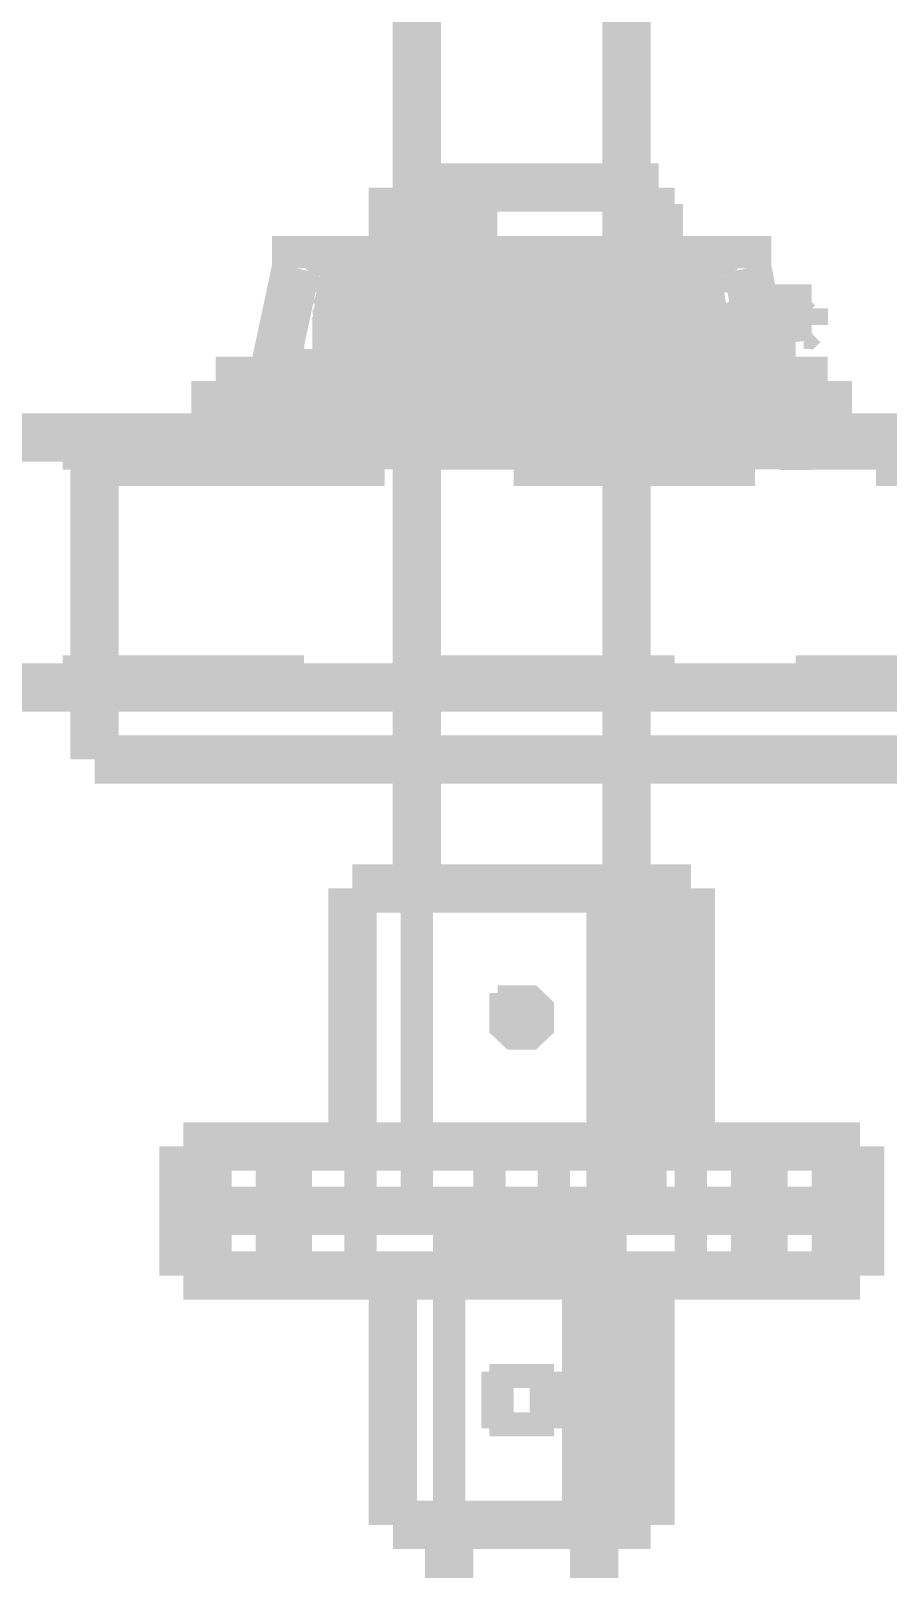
# Model space of a CAD drawing. Extents: x 0.1 to 11.6, y 0.3 to 16.2.
# Drawn here: x 8.0318 to 8.2092, y 12.1508 to 12.4691 of the extents above; entities that cross this region are included whole.
import ezdxf

# ---------------------------------------------------------------- set-up
doc = ezdxf.new("R2010")
doc.units = 0
doc.header["$MEASUREMENT"] = 0

msp = doc.modelspace()

# ---------------------------------------------------------------- linework, layer by layer
at = {"color": 0}
for points, const_width in [([(8.11165, 12.3184), (8.11165, 12.8283)], 0.01), ([(8.155, 12.8283), (8.155, 12.3184)], 0.01), ([(8.11165, 12.7633), (8.11165, 12.4367)], 0.01), ([(8.155, 12.4367), (8.155, 12.7633)], 0.01), ([(8.11165, 12.6), (8.11165, 12.385)], 0.01), ([(8.155, 12.385), (8.155, 12.6)], 0.01), ([(8.10667, 12.4367), (8.10667, 12.4217)], 0.01), ([(8.10667, 12.4367), (8.10835, 12.4367)], 0.01), ([(8.10667, 12.4367), (8.13336, 12.4367)], 0.01), ([(8.11165, 12.435), (8.11165, 12.4367), (8.11003, 12.4367)], 0.00667), ([(8.11165, 12.4367), (8.11165, 12.39)], 0.00667), ([(8.13336, 12.4367), (8.16, 12.4367)], 0.01), ([(8.15668, 12.4367), (8.155, 12.4367), (8.155, 12.435)], 0.00667), ([(8.155, 12.39), (8.155, 12.4367)], 0.00667), ([(8.16, 12.4367), (8.16168, 12.4367)], 0.01), ([(8.16, 12.4333), (8.16, 12.4367)], 0.01), ([(8.11165, 12.435), (8.11165, 12.3917)], 0.00667), ([(8.12001, 12.4333), (8.11664, 12.4316), (8.11501, 12.4283)], 0.01), ([(8.11664, 12.4283), (8.11664, 12.43), (8.11664, 12.4316), (8.11833, 12.4316), (8.11833, 12.4333), (8.12001, 12.4333)], 0.00667), ([(8.12001, 12.4333), (8.12169, 12.4333)], 0.01), ([(8.12001, 12.4333), (8.12169, 12.4333), (8.12169, 12.4316), (8.12332, 12.4316), (8.12332, 12.43), (8.12332, 12.4283)], 0.01), ([(8.12332, 12.4283), (8.12169, 12.4316), (8.12001, 12.4333)], 0.01), ([(8.155, 12.3917), (8.155, 12.435)], 0.00667), ([(8.16168, 12.4333), (8.16, 12.4333)], 0.01), ([(8.16, 12.4283), (8.16, 12.43), (8.16, 12.4316), (8.16, 12.4333)], 0.01), ([(8.16, 12.4333), (8.16168, 12.4333)], 0.00667), ([(8.16168, 12.4333), (8.16168, 12.4283)], 0.01), ([(8.11833, 12.43), (8.11664, 12.4283)], 0.01), ([(8.12001, 12.43), (8.11833, 12.43)], 0.01), ([(8.11833, 12.43), (8.11833, 12.4283)], 0.01), ([(8.12169, 12.4283), (8.12001, 12.43)], 0.01), ([(8.11501, 12.4283), (8.11501, 12.4267), (8.11664, 12.4267), (8.11664, 12.425), (8.11833, 12.425), (8.12001, 12.425), (8.12169, 12.425), (8.12332, 12.4267), (8.12332, 12.4283)], 0.01), ([(8.11664, 12.4283), (8.11833, 12.4267)], 0.01), ([(8.11664, 12.4283), (8.11833, 12.4283)], 0.01), ([(8.12001, 12.425), (8.11833, 12.425), (8.11664, 12.425), (8.11664, 12.4267), (8.11664, 12.4283)], 0.00667), ([(8.11833, 12.4283), (8.11833, 12.4267)], 0.01), ([(8.11833, 12.4267), (8.12001, 12.4267)], 0.01), ([(8.12332, 12.4283), (8.12332, 12.4267), (8.12332, 12.425), (8.12169, 12.425), (8.12001, 12.425)], 0.01), ([(8.12001, 12.4267), (8.12169, 12.4283)], 0.01), ([(8.12001, 12.43), (8.12169, 12.43), (8.12169, 12.4283)], 0.00667), ([(8.12001, 12.43), (8.12169, 12.43)], 0.00667), ([(8.12169, 12.4283), (8.12001, 12.4267)], 0.00667), ([(8.12169, 12.4283), (8.12332, 12.4283)], 0.00667), ([(8.16, 12.425), (8.16, 12.4267), (8.16, 12.4283)], 0.01), ([(8.16, 12.43), (8.16, 12.4283)], 0.00667), ([(8.16, 12.4283), (8.16, 12.43)], 0.00667), ([(8.16168, 12.43), (8.16, 12.43)], 0.00667), ([(8.16, 12.4267), (8.16, 12.43)], 0.00667), ([(8.16, 12.4283), (8.16, 12.4267)], 0.00667), ([(8.16168, 12.4283), (8.16, 12.4283)], 0.00667), ([(8.16, 12.4267), (8.16, 12.4283)], 0.00667), ([(8.16168, 12.4283), (8.16168, 12.425)], 0.01), ([(8.12001, 12.425), (8.12169, 12.425)], 0.01), ([(8.12001, 12.4267), (8.12169, 12.4267)], 0.00667), ([(8.16, 12.4217), (8.16, 12.425)], 0.01), ([(8.16, 12.425), (8.16168, 12.425)], 0.01), ([(8.16168, 12.4267), (8.16, 12.4267)], 0.00667), ([(8.08664, 12.42), (8.08165, 12.3967)], 0.01), ([(8.08832, 12.4217), (8.08664, 12.4217), (8.08664, 12.42)], 0.01), ([(8.17833, 12.4217), (8.08832, 12.4217)], 0.01), ([(8.09332, 12.4217), (8.09169, 12.4183)], 0.00667), ([(8.10667, 12.4217), (8.10667, 12.42)], 0.00667), ([(8.16, 12.42), (8.16, 12.4217)], 0.00667), ([(8.17333, 12.4217), (8.17503, 12.4183)], 0.00667), ([(8.17833, 12.4217), (8.18001, 12.4217), (8.18001, 12.42)], 0.01), ([(8.18001, 12.42), (8.18164, 12.4117)], 0.01), ([(8.12001, 12.4183), (8.09169, 12.4183)], 0.00667), ([(8.09169, 12.4183), (8.09169, 12.4167), (8.09169, 12.415)], 0.00667), ([(8.09668, 12.4183), (8.09668, 12.415)], 0.00667), ([(8.09831, 12.4183), (8.13336, 12.4183)], 0.00667), ([(8.09831, 12.4183), (8.09831, 12.4167)], 0.00667), ([(8.10167, 12.4183), (8.09999, 12.415)], 0.00667), ([(8.10335, 12.4183), (8.09999, 12.4167)], 0.00667), ([(8.10335, 12.4183), (8.09999, 12.4183)], 0.00667), ([(8.10335, 12.4183), (8.13336, 12.4183)], 0.00667), ([(8.10335, 12.4183), (8.13336, 12.4183)], 0.00667), ([(8.10499, 12.42), (8.13336, 12.42)], 0.00667), ([(8.10499, 12.42), (8.10499, 12.4183)], 0.00667), ([(8.10499, 12.4183), (8.10499, 12.4167)], 0.00667), ([(8.10667, 12.4183), (8.10667, 12.415)], 0.00667), ([(8.13336, 12.42), (8.16168, 12.42)], 0.00667), ([(8.13336, 12.4183), (8.16835, 12.4183)], 0.00667), ([(8.13336, 12.4183), (8.16336, 12.4183)], 0.00667), ([(8.13336, 12.4183), (8.16336, 12.4183)], 0.00667), ([(8.17503, 12.4183), (8.14665, 12.4183)], 0.00667), ([(8.16, 12.415), (8.16, 12.4183)], 0.00667), ([(8.16168, 12.4183), (8.16168, 12.42)], 0.00667), ([(8.16168, 12.4167), (8.16168, 12.4183)], 0.00667), ([(8.16667, 12.4167), (8.16336, 12.4183)], 0.00667), ([(8.16667, 12.4183), (8.16336, 12.4183)], 0.00667), ([(8.16667, 12.415), (8.16499, 12.4183)], 0.00667), ([(8.16835, 12.4167), (8.16835, 12.4183)], 0.00667), ([(8.16997, 12.415), (8.16997, 12.4183)], 0.00667), ([(8.17165, 12.4167), (8.17165, 12.4183)], 0.00667), ([(8.17503, 12.4183), (8.17503, 12.4167), (8.17503, 12.415)], 0.00667), ([(8.12001, 12.415), (8.09169, 12.415)], 0.00667), ([(8.095, 12.4167), (8.09332, 12.4117)], 0.00667), ([(8.095, 12.4167), (8.09332, 12.41)], 0.00667), ([(8.09668, 12.415), (8.13336, 12.415)], 0.00667), ([(8.13336, 12.415), (8.09668, 12.415)], 0.00667), ([(8.09668, 12.415), (8.13336, 12.415)], 0.00667), ([(8.13336, 12.415), (8.09668, 12.415)], 0.00667), ([(8.09668, 12.415), (8.09831, 12.415)], 0.00667), ([(8.09668, 12.415), (8.09831, 12.415)], 0.00667), ([(8.09831, 12.415), (8.09668, 12.415)], 0.00667), ([(8.09668, 12.415), (8.09831, 12.415)], 0.00667), ([(8.09668, 12.415), (8.09831, 12.415)], 0.00667), ([(8.09831, 12.4167), (8.13336, 12.4167)], 0.00667), ([(8.09831, 12.415), (8.13336, 12.415)], 0.00667), ([(8.09831, 12.415), (8.13336, 12.415)], 0.00667), ([(8.09831, 12.4134), (8.09831, 12.415)], 0.00667), ([(8.09831, 12.415), (8.09999, 12.415)], 0.00667), ([(8.09831, 12.415), (8.09999, 12.415)], 0.00667), ([(8.10167, 12.4167), (8.09999, 12.415)], 0.00667), ([(8.10167, 12.4167), (8.09999, 12.415)], 0.00667), ([(8.09999, 12.415), (8.13336, 12.415)], 0.00667), ([(8.09999, 12.415), (8.13336, 12.415)], 0.00667), ([(8.09999, 12.415), (8.10167, 12.415)], 0.00667), ([(8.10167, 12.415), (8.09999, 12.415)], 0.00667), ([(8.10167, 12.4167), (8.13336, 12.4167)], 0.00667), ([(8.10167, 12.4167), (8.13336, 12.4167)], 0.00667), ([(8.10167, 12.415), (8.13336, 12.415)], 0.00667), ([(8.10335, 12.415), (8.10499, 12.415)], 0.00667), ([(8.10499, 12.4167), (8.10499, 12.415)], 0.00667), ([(8.10499, 12.415), (8.13336, 12.415)], 0.00667), ([(8.10667, 12.415), (8.10499, 12.415)], 0.00667), ([(8.10667, 12.415), (8.10499, 12.415)], 0.00667), ([(8.10667, 12.415), (8.13336, 12.415)], 0.00667), ([(8.10667, 12.415), (8.13336, 12.415)], 0.00667), ([(8.10667, 12.415), (8.10667, 12.4117)], 0.00667), ([(8.11664, 12.4083), (8.11664, 12.415)], 0.00667), ([(8.13336, 12.4167), (8.16835, 12.4167)], 0.00667), ([(8.13336, 12.4167), (8.16499, 12.4167)], 0.00667), ([(8.13336, 12.4167), (8.16499, 12.4167)], 0.00667), ([(8.16997, 12.415), (8.13336, 12.415)], 0.00667), ([(8.13336, 12.415), (8.16997, 12.415)], 0.00667), ([(8.13336, 12.415), (8.16997, 12.415)], 0.00667), ([(8.13336, 12.415), (8.16835, 12.415)], 0.00667), ([(8.13336, 12.415), (8.13499, 12.415)], 0.00667), ([(8.16997, 12.415), (8.13336, 12.415)], 0.00667), ([(8.13336, 12.415), (8.16835, 12.415)], 0.00667), ([(8.13336, 12.415), (8.16667, 12.415)], 0.00667), ([(8.13336, 12.415), (8.16667, 12.415)], 0.00667), ([(8.13336, 12.415), (8.16499, 12.415)], 0.00667), ([(8.13336, 12.415), (8.16, 12.415)], 0.00667), ([(8.13336, 12.415), (8.16168, 12.415)], 0.00667), ([(8.13336, 12.415), (8.16, 12.415)], 0.00667), ([(8.17503, 12.415), (8.14665, 12.415)], 0.00667), ([(8.15001, 12.4083), (8.15001, 12.415)], 0.00667), ([(8.16168, 12.415), (8.16, 12.415)], 0.00667), ([(8.16168, 12.415), (8.16, 12.415)], 0.00667), ([(8.16, 12.4117), (8.16, 12.415)], 0.00667), ([(8.16168, 12.415), (8.16168, 12.4167)], 0.00667), ([(8.16336, 12.415), (8.16499, 12.415)], 0.00667), ([(8.16667, 12.415), (8.16499, 12.4167)], 0.00667), ([(8.16667, 12.415), (8.16499, 12.4167)], 0.00667), ([(8.16667, 12.415), (8.16499, 12.415)], 0.00667), ([(8.16667, 12.415), (8.16835, 12.415)], 0.00667), ([(8.16997, 12.415), (8.16835, 12.415)], 0.00667), ([(8.16835, 12.415), (8.16997, 12.415)], 0.00667), ([(8.16835, 12.415), (8.16835, 12.4134)], 0.00667), ([(8.16835, 12.415), (8.16997, 12.415)], 0.00667), ([(8.16835, 12.415), (8.16997, 12.415)], 0.00667), ([(8.16997, 12.415), (8.17165, 12.415)], 0.00667), ([(8.16997, 12.415), (8.17165, 12.415)], 0.00667), ([(8.16997, 12.415), (8.17165, 12.415)], 0.00667), ([(8.17333, 12.405), (8.17165, 12.4167)], 0.00667), ([(8.17333, 12.4083), (8.17165, 12.415)], 0.00667), ([(8.09332, 12.4117), (8.095, 12.3983)], 0.00667), ([(8.09831, 12.4117), (8.09668, 12.4083), (8.09831, 12.405)], 0.00667), ([(8.10335, 12.4134), (8.10167, 12.4134), (8.09999, 12.4134), (8.09999, 12.4117), (8.09831, 12.4117), (8.09831, 12.41), (8.09668, 12.41), (8.09668, 12.4083), (8.09668, 12.4067), (8.09831, 12.405), (8.09831, 12.4033), (8.09999, 12.4033), (8.10167, 12.4033), (8.10167, 12.4017), (8.10335, 12.4017)], 0.00667), ([(8.09831, 12.4134), (8.09831, 12.4117)], 0.00667), ([(8.09831, 12.4117), (8.09999, 12.4117)], 0.00667), ([(8.10335, 12.4017), (8.10667, 12.4033), (8.10835, 12.4083), (8.10667, 12.4117), (8.10335, 12.4134)], 0.00667), ([(8.10835, 12.4134), (8.10667, 12.4134), (8.10499, 12.4134), (8.10499, 12.4117), (8.10335, 12.4117), (8.10335, 12.41), (8.10335, 12.4083), (8.10335, 12.4067), (8.10335, 12.405), (8.10499, 12.405), (8.10499, 12.4033), (8.10667, 12.4033), (8.10835, 12.4017)], 0.00667), ([(8.10667, 12.4117), (8.13336, 12.4117)], 0.00667), ([(8.10667, 12.4033), (8.10835, 12.4067), (8.10835, 12.41), (8.10667, 12.4117)], 0.00667), ([(8.10835, 12.4017), (8.11165, 12.4033), (8.11333, 12.4083), (8.11165, 12.4117), (8.10835, 12.4134)], 0.00667), ([(8.12332, 12.4134), (8.12169, 12.4134), (8.12001, 12.4117), (8.11833, 12.4117), (8.11833, 12.41), (8.11833, 12.4083), (8.11833, 12.4067), (8.11833, 12.405), (8.12001, 12.405), (8.12001, 12.4033), (8.12169, 12.4033), (8.12332, 12.4033), (8.12332, 12.4017)], 0.00667), ([(8.12332, 12.4017), (8.12831, 12.4033), (8.12999, 12.4083), (8.12831, 12.4117), (8.12332, 12.4134)], 0.00667), ([(8.13336, 12.4117), (8.16, 12.4117)], 0.00667), ([(8.14333, 12.4134), (8.14165, 12.4134), (8.13997, 12.4134), (8.13997, 12.4117), (8.13835, 12.4117), (8.13835, 12.41), (8.13667, 12.41), (8.13667, 12.4083), (8.13667, 12.4067), (8.13835, 12.4067), (8.13835, 12.405), (8.13835, 12.4033), (8.13997, 12.4033), (8.14165, 12.4033), (8.14165, 12.4017), (8.14333, 12.4017)], 0.00667), ([(8.14333, 12.4017), (8.14665, 12.4033), (8.14833, 12.4083), (8.14665, 12.4117), (8.14333, 12.4134)], 0.00667), ([(8.15831, 12.4134), (8.15668, 12.4134), (8.155, 12.4134), (8.155, 12.4117), (8.15332, 12.4117), (8.15332, 12.41), (8.15332, 12.4083), (8.15332, 12.4067), (8.15332, 12.405), (8.155, 12.4033), (8.15668, 12.4033), (8.15668, 12.4017), (8.15831, 12.4017)], 0.00667), ([(8.16336, 12.4134), (8.16168, 12.4134), (8.16168, 12.4117), (8.16, 12.4117), (8.16, 12.41), (8.15831, 12.41), (8.15831, 12.4083), (8.15831, 12.4067), (8.15831, 12.405), (8.16, 12.405), (8.16, 12.4033), (8.16168, 12.4033), (8.16336, 12.4033), (8.16336, 12.4017)], 0.00667), ([(8.15831, 12.4017), (8.16168, 12.4033), (8.16336, 12.4083), (8.16168, 12.4117), (8.15831, 12.4134)], 0.00667), ([(8.16, 12.4117), (8.15831, 12.41), (8.15831, 12.4067), (8.16, 12.4033)], 0.00667), ([(8.16336, 12.4017), (8.16835, 12.4033), (8.16997, 12.4083), (8.16835, 12.4117), (8.16336, 12.4134)], 0.00667), ([(8.16835, 12.4117), (8.16835, 12.4134)], 0.00667), ([(8.16835, 12.405), (8.16997, 12.4083), (8.16835, 12.4117)], 0.00667), ([(8.16835, 12.4117), (8.16997, 12.4117)], 0.00667), ([(8.18164, 12.4117), (8.17333, 12.4083)], 0.00667), ([(8.18164, 12.4117), (8.17833, 12.41)], 0.00667), ([(8.19, 12.4117), (8.17833, 12.4083)], 0.00667), ([(8.18164, 12.4117), (8.18332, 12.4117)], 0.01), ([(8.18332, 12.4083), (8.18332, 12.41), (8.18164, 12.41), (8.18164, 12.4117), (8.18332, 12.4117)], 0.01), ([(8.18332, 12.4117), (8.18164, 12.4117)], 0.01), ([(8.18332, 12.4083), (8.18164, 12.4117)], 0.01), ([(8.18332, 12.4067), (8.18332, 12.4083), (8.18164, 12.41)], 0.01), ([(8.18164, 12.4117), (8.18332, 12.4117)], 0.00667), ([(8.18164, 12.41), (8.18164, 12.4117)], 0.00667), ([(8.18164, 12.4117), (8.18164, 12.41)], 0.00667), ([(8.185, 12.4117), (8.18332, 12.4117)], 0.01), ([(8.185, 12.4117), (8.18668, 12.4117)], 0.01), ([(8.185, 12.4117), (8.18668, 12.4117)], 0.01), ([(8.185, 12.4083), (8.185, 12.4117)], 0.01), ([(8.185, 12.4117), (8.185, 12.41), (8.185, 12.4083)], 0.01), ([(8.185, 12.4117), (8.18668, 12.4117)], 0.01), ([(8.185, 12.4083), (8.185, 12.41), (8.185, 12.4117)], 0.01), ([(8.185, 12.4117), (8.185, 12.4083)], 0.00667), ([(8.18832, 12.4117), (8.18668, 12.4117)], 0.01), ([(8.18668, 12.4083), (8.18668, 12.4117)], 0.01), ([(8.19168, 12.4117), (8.18832, 12.4117)], 0.01), ([(8.18832, 12.4117), (8.19, 12.4117)], 0.01), ([(8.18832, 12.41), (8.18832, 12.4117)], 0.01), ([(8.18832, 12.41), (8.18832, 12.4117)], 0.01), ([(8.18832, 12.4067), (8.18832, 12.41)], 0.01), ([(8.19, 12.4067), (8.18832, 12.41)], 0.01), ([(8.19168, 12.41), (8.19, 12.4117)], 0.00667), ([(8.19168, 12.41), (8.19, 12.4117)], 0.00667), ([(8.19168, 12.4117), (8.19336, 12.4117)], 0.01), ([(8.19168, 12.41), (8.19168, 12.4117)], 0.01), ([(8.19168, 12.41), (8.19168, 12.4117)], 0.01), ([(8.19168, 12.4083), (8.19168, 12.41)], 0.01), ([(8.19168, 12.4083), (8.19168, 12.41)], 0.01), ([(8.19168, 12.41), (8.19336, 12.41)], 0.01), ([(8.19168, 12.41), (8.19336, 12.41)], 0.01), ([(8.09332, 12.41), (8.09332, 12.4033)], 0.00667), ([(8.11664, 12.405), (8.11664, 12.4083)], 0.00667), ([(8.15001, 12.405), (8.15001, 12.4083)], 0.00667), ([(8.17333, 12.4033), (8.17333, 12.405), (8.17333, 12.4067), (8.17333, 12.4083)], 0.00667), ([(8.17333, 12.4083), (8.17503, 12.4083)], 0.00667), ([(8.17333, 12.4083), (8.17333, 12.4067), (8.17333, 12.405), (8.17333, 12.4033)], 0.00667), ([(8.17833, 12.4083), (8.17833, 12.41)], 0.00667), ([(8.17833, 12.4083), (8.17833, 12.41)], 0.00667), ([(8.17833, 12.41), (8.18001, 12.41)], 0.00667), ([(8.18001, 12.405), (8.17833, 12.4083)], 0.00667), ([(8.17833, 12.405), (8.17833, 12.4083)], 0.00667), ([(8.17833, 12.4067), (8.17833, 12.4083)], 0.00667), ([(8.17833, 12.4083), (8.18001, 12.4083)], 0.00667), ([(8.17833, 12.4083), (8.18001, 12.4083)], 0.00667), ([(8.17833, 12.4067), (8.19168, 12.4083)], 0.00667), ([(8.17833, 12.4083), (8.18001, 12.4083)], 0.00667), ([(8.18332, 12.405), (8.18332, 12.4067), (8.18332, 12.4083)], 0.01), ([(8.185, 12.4083), (8.18332, 12.4083)], 0.01), ([(8.18332, 12.4067), (8.18332, 12.4083)], 0.01), ([(8.18332, 12.4083), (8.185, 12.4083)], 0.00667), ([(8.18332, 12.4083), (8.18332, 12.4067), (8.18332, 12.405)], 0.00667), ([(8.185, 12.4083), (8.185, 12.4067), (8.185, 12.405)], 0.01), ([(8.18668, 12.4067), (8.185, 12.4083)], 0.01), ([(8.185, 12.4083), (8.18668, 12.4083)], 0.00667), ([(8.18668, 12.4067), (8.18668, 12.4083)], 0.01), ([(8.18668, 12.4067), (8.18832, 12.4067)], 0.01), ([(8.18668, 12.4067), (8.18832, 12.4067)], 0.01), ([(8.18832, 12.4067), (8.19, 12.4067)], 0.01), ([(8.19, 12.4067), (8.19168, 12.4083)], 0.01), ([(8.19168, 12.41), (8.19, 12.41)], 0.00667), ([(8.19168, 12.4083), (8.19336, 12.4083)], 0.01), ([(8.19168, 12.41), (8.19336, 12.41)], 0.00667), ([(8.19168, 12.4083), (8.19168, 12.41)], 0.00667), ([(8.19168, 12.4083), (8.19168, 12.41)], 0.00667), ([(8.19168, 12.4083), (8.19168, 12.41)], 0.00667), ([(8.19168, 12.41), (8.19336, 12.41)], 0.00667), ([(8.19168, 12.41), (8.19168, 12.4083)], 0.00667), ([(8.19168, 12.41), (8.19336, 12.41)], 0.00667), ([(8.19168, 12.41), (8.19336, 12.41)], 0.00667), ([(8.19168, 12.4083), (8.19336, 12.4083)], 0.00667), ([(8.19168, 12.4083), (8.19336, 12.4083)], 0.00667), ([(8.09831, 12.405), (8.09999, 12.405)], 0.00667), ([(8.09831, 12.405), (8.09831, 12.4017)], 0.00667), ([(8.11664, 12.405), (8.15001, 12.405)], 0.00667), ([(8.16835, 12.405), (8.16997, 12.405)], 0.00667), ([(8.16835, 12.405), (8.16997, 12.405)], 0.00667), ([(8.17333, 12.4033), (8.18332, 12.405)], 0.00667), ([(8.17833, 12.4067), (8.18001, 12.4067)], 0.00667), ([(8.17833, 12.4067), (8.18001, 12.4067)], 0.00667), ([(8.17833, 12.405), (8.18001, 12.405)], 0.00667), ([(8.18001, 12.405), (8.18332, 12.405)], 0.00667), ([(8.185, 12.405), (8.18332, 12.405)], 0.01), ([(8.18332, 12.405), (8.185, 12.405)], 0.01), ([(8.18332, 12.405), (8.185, 12.3967)], 0.01), ([(8.18332, 12.405), (8.18332, 12.4067)], 0.00667), ([(8.18332, 12.405), (8.18332, 12.4067)], 0.00667), ([(8.18332, 12.4067), (8.185, 12.4067)], 0.00667), ([(8.18332, 12.405), (8.185, 12.405)], 0.00667), ([(8.18332, 12.405), (8.185, 12.405)], 0.00667), ([(8.18332, 12.405), (8.185, 12.405)], 0.00667), ([(8.185, 12.405), (8.18668, 12.405)], 0.01), ([(8.09169, 12.4033), (8.09169, 12.4017), (8.09, 12.4017), (8.09, 12.4), (8.09169, 12.4), (8.09169, 12.3983)], 0.00667), ([(8.09332, 12.4033), (8.09169, 12.4033)], 0.00667), ([(8.09332, 12.4033), (8.09668, 12.4033), (8.10499, 12.4033), (8.11664, 12.4033)], 0.00667), ([(8.095, 12.4033), (8.09332, 12.4033)], 0.00667), ([(8.09668, 12.4017), (8.13336, 12.4017)], 0.00667), ([(8.09668, 12.4017), (8.13336, 12.4017)], 0.00667), ([(8.09668, 12.4017), (8.13336, 12.4017)], 0.00667), ([(8.09668, 12.4017), (8.13336, 12.4017)], 0.00667), ([(8.09668, 12.4017), (8.09831, 12.4017)], 0.00667), ([(8.09668, 12.4017), (8.09831, 12.4017)], 0.00667), ([(8.09668, 12.4017), (8.09831, 12.4)], 0.00667), ([(8.09668, 12.4017), (8.09831, 12.4017)], 0.00667), ([(8.09831, 12.4017), (8.09668, 12.4017)], 0.00667), ([(8.09668, 12.4017), (8.09668, 12.3983)], 0.00667), ([(8.09831, 12.4017), (8.09999, 12.4017)], 0.00667), ([(8.09831, 12.4017), (8.09831, 12.4)], 0.00667), ([(8.09999, 12.4017), (8.13336, 12.4017)], 0.00667), ([(8.09999, 12.4017), (8.13336, 12.4017)], 0.00667), ([(8.09999, 12.4017), (8.10167, 12.3983)], 0.00667), ([(8.09999, 12.4017), (8.10167, 12.3983)], 0.00667), ([(8.09999, 12.4017), (8.10167, 12.4017)], 0.00667), ([(8.09999, 12.4017), (8.10167, 12.3983)], 0.00667), ([(8.09999, 12.4017), (8.10167, 12.4)], 0.00667), ([(8.10499, 12.4017), (8.10335, 12.4)], 0.00667), ([(8.10499, 12.4017), (8.13336, 12.4017)], 0.00667), ([(8.10499, 12.4017), (8.10667, 12.4017)], 0.00667), ([(8.10499, 12.4017), (8.10499, 12.3983)], 0.00667), ([(8.10499, 12.4017), (8.10667, 12.4)], 0.00667), ([(8.10667, 12.4033), (8.10667, 12.4017)], 0.00667), ([(8.10667, 12.4017), (8.13336, 12.4017)], 0.00667), ([(8.13336, 12.4017), (8.16997, 12.4017)], 0.00667), ([(8.13336, 12.4017), (8.16997, 12.4017)], 0.00667), ([(8.13336, 12.4017), (8.16997, 12.4017)], 0.00667), ([(8.13336, 12.4017), (8.13499, 12.4017)], 0.00667), ([(8.13336, 12.4017), (8.16997, 12.4017)], 0.00667), ([(8.13336, 12.4017), (8.16667, 12.4017)], 0.00667), ([(8.13336, 12.4017), (8.16667, 12.4017)], 0.00667), ([(8.13336, 12.4017), (8.16, 12.4017)], 0.00667), ([(8.13336, 12.4017), (8.16168, 12.4017)], 0.00667), ([(8.15169, 12.4033), (8.16, 12.4033), (8.16835, 12.4033), (8.17333, 12.4033)], 0.00667), ([(8.16, 12.4017), (8.16, 12.4033)], 0.00667), ([(8.16, 12.4017), (8.16168, 12.4017)], 0.00667), ([(8.16, 12.4), (8.16168, 12.4017)], 0.00667), ([(8.16168, 12.3983), (8.16168, 12.4017)], 0.00667), ([(8.16336, 12.4), (8.16336, 12.4017)], 0.00667), ([(8.16499, 12.3983), (8.16667, 12.4017)], 0.00667), ([(8.16499, 12.3983), (8.16667, 12.4017)], 0.00667), ([(8.16499, 12.3983), (8.16667, 12.4017)], 0.00667), ([(8.16499, 12.4), (8.16667, 12.4017)], 0.00667), ([(8.16667, 12.4017), (8.16835, 12.4017)], 0.00667), ([(8.16835, 12.4033), (8.16997, 12.4033)], 0.00667), ([(8.16835, 12.4017), (8.16835, 12.4033)], 0.00667), ([(8.16835, 12.4), (8.16997, 12.4017)], 0.00667), ([(8.16997, 12.4017), (8.16835, 12.4017)], 0.00667), ([(8.16835, 12.4017), (8.16997, 12.4017)], 0.00667), ([(8.16835, 12.4), (8.16835, 12.4017)], 0.00667), ([(8.16997, 12.4017), (8.17165, 12.4017)], 0.00667), ([(8.16997, 12.4017), (8.17165, 12.4017)], 0.00667), ([(8.16997, 12.4017), (8.17165, 12.4017)], 0.00667), ([(8.16997, 12.3983), (8.16997, 12.4017)], 0.00667), ([(8.17165, 12.3983), (8.17165, 12.4033)], 0.00667), ([(8.17333, 12.4033), (8.17503, 12.4033)], 0.00667), ([(8.17333, 12.4033), (8.17503, 12.4033)], 0.00667), ([(8.17333, 12.4033), (8.17503, 12.4033)], 0.00667), ([(8.17333, 12.4033), (8.17503, 12.4033)], 0.00667), ([(8.17503, 12.4033), (8.17503, 12.4017), (8.17665, 12.4017), (8.17665, 12.4), (8.17503, 12.4), (8.17503, 12.3983)], 0.00667), ([(8.06999, 12.3967), (8.06999, 12.395)], 0.01), ([(8.06999, 12.3967), (8.095, 12.3967)], 0.01), ([(8.08165, 12.3967), (8.08333, 12.3967)], 0.01), ([(8.095, 12.3967), (8.09169, 12.3983)], 0.00667), ([(8.095, 12.3967), (8.10835, 12.3967)], 0.01), ([(8.095, 12.3983), (8.09668, 12.3983), (8.09831, 12.3983)], 0.00667), ([(8.095, 12.3983), (8.09999, 12.3983)], 0.00667), ([(8.095, 12.3983), (8.09668, 12.3983)], 0.00667), ([(8.09831, 12.4), (8.13336, 12.4)], 0.00667), ([(8.09831, 12.4), (8.13336, 12.4)], 0.00667), ([(8.09831, 12.4), (8.09999, 12.4)], 0.00667), ([(8.09831, 12.3983), (8.13336, 12.3983)], 0.00667), ([(8.09831, 12.3983), (8.09999, 12.3983)], 0.00667), ([(8.09831, 12.3983), (8.09999, 12.3983)], 0.00667), ([(8.09999, 12.3983), (8.10335, 12.3983), (8.10667, 12.3983), (8.11165, 12.3983), (8.11664, 12.3983), (8.12169, 12.3983), (8.12831, 12.3983), (8.12999, 12.3983)], 0.00667), ([(8.09999, 12.3983), (8.10335, 12.3983)], 0.00667), ([(8.09999, 12.3983), (8.10335, 12.3967)], 0.00667), ([(8.10167, 12.4), (8.13336, 12.4)], 0.00667), ([(8.10167, 12.3983), (8.13336, 12.3983)], 0.00667), ([(8.10167, 12.3983), (8.13336, 12.3983)], 0.00667), ([(8.10335, 12.3983), (8.13336, 12.3983)], 0.00667), ([(8.10499, 12.3983), (8.10667, 12.3983)], 0.00667), ([(8.10667, 12.395), (8.10835, 12.395), (8.10835, 12.3967)], 0.01), ([(8.10667, 12.4), (8.13336, 12.4)], 0.00667), ([(8.10667, 12.4), (8.10667, 12.3983)], 0.00667), ([(8.12999, 12.3983), (8.13336, 12.3983)], 0.00667), ([(8.12999, 12.3983), (8.13336, 12.3983)], 0.00667), ([(8.13336, 12.4), (8.16835, 12.4)], 0.00667), ([(8.13336, 12.4), (8.16835, 12.4)], 0.00667), ([(8.13336, 12.4), (8.16499, 12.4)], 0.00667), ([(8.13336, 12.4), (8.16, 12.4)], 0.00667), ([(8.13336, 12.3983), (8.17165, 12.3983)], 0.00667), ([(8.13336, 12.3983), (8.16336, 12.3983)], 0.00667), ([(8.15831, 12.3967), (8.15831, 12.395), (8.16, 12.395)], 0.01), ([(8.15831, 12.3967), (8.17165, 12.3967)], 0.01), ([(8.16, 12.3983), (8.16, 12.4)], 0.00667), ([(8.16336, 12.3983), (8.16667, 12.3983)], 0.00667), ([(8.16336, 12.3967), (8.16667, 12.3983)], 0.00667), ([(8.16835, 12.4), (8.16997, 12.4)], 0.00667), ([(8.17165, 12.3967), (8.19667, 12.3967)], 0.01), ([(8.17165, 12.3967), (8.17503, 12.3983)], 0.00667), ([(8.185, 12.3967), (8.18668, 12.3967)], 0.01), ([(8.19667, 12.395), (8.19667, 12.3967)], 0.01), ([(8.06999, 12.395), (8.06999, 12.3834)], 0.01), ([(8.07667, 12.3967), (8.07667, 12.3834)], 0.00667), ([(8.07835, 12.395), (8.08003, 12.395), (8.08165, 12.395), (8.08165, 12.3967)], 0.00667), ([(8.18164, 12.395), (8.08501, 12.395)], 0.01), ([(8.08832, 12.3967), (8.08832, 12.395), (8.08664, 12.395)], 0.00667), ([(8.09332, 12.3834), (8.09332, 12.3967)], 0.00667), ([(8.095, 12.3967), (8.12001, 12.3967)], 0.00667), ([(8.095, 12.395), (8.095, 12.3967)], 0.00667), ([(8.10335, 12.3967), (8.13336, 12.3967)], 0.00667), ([(8.10499, 12.3967), (8.10499, 12.395)], 0.00667), ([(8.13336, 12.3967), (8.16336, 12.3967)], 0.00667), ([(8.14665, 12.3967), (8.17165, 12.3967)], 0.00667), ([(8.16168, 12.395), (8.16168, 12.3967)], 0.00667), ([(8.17165, 12.395), (8.17165, 12.3967)], 0.00667), ([(8.17333, 12.3967), (8.17333, 12.3834)], 0.00667), ([(8.18001, 12.395), (8.17833, 12.395), (8.17833, 12.3967)], 0.00667), ([(8.18832, 12.395), (8.18668, 12.395), (8.185, 12.395), (8.185, 12.3967)], 0.00667), ([(8.19, 12.3834), (8.19, 12.3967)], 0.00667), ([(8.19667, 12.395), (8.19667, 12.3834)], 0.01), ([(8.07497, 12.395), (8.06999, 12.395)], 0.00667), ([(8.08501, 12.395), (8.07497, 12.395)], 0.00667), ([(8.095, 12.395), (8.08832, 12.3883)], 0.00667), ([(8.12001, 12.395), (8.095, 12.395)], 0.00667), ([(8.09999, 12.395), (8.10167, 12.3933)], 0.00667), ([(8.10167, 12.3933), (8.10335, 12.3933), (8.10335, 12.395)], 0.00667), ([(8.10499, 12.395), (8.13336, 12.395)], 0.00667), ([(8.10667, 12.395), (8.10667, 12.3917)], 0.00667), ([(8.12169, 12.395), (8.12332, 12.395)], 0.00667), ([(8.12169, 12.395), (8.12332, 12.395)], 0.00667), ([(8.12169, 12.395), (8.12831, 12.395)], 0.00667), ([(8.12332, 12.395), (8.125, 12.395)], 0.00667), ([(8.125, 12.395), (8.12668, 12.395)], 0.00667), ([(8.125, 12.395), (8.12668, 12.395)], 0.00667), ([(8.12668, 12.395), (8.12831, 12.395)], 0.00667), ([(8.12668, 12.395), (8.12831, 12.395)], 0.00667), ([(8.12831, 12.395), (8.12999, 12.395)], 0.00667), ([(8.12831, 12.395), (8.12999, 12.395)], 0.00667), ([(8.12999, 12.395), (8.13167, 12.395)], 0.00667), ([(8.12999, 12.395), (8.13167, 12.395)], 0.00667), ([(8.12999, 12.395), (8.13167, 12.395)], 0.00667), ([(8.12999, 12.395), (8.13167, 12.395)], 0.00667), ([(8.12999, 12.395), (8.13167, 12.395)], 0.00667), ([(8.12999, 12.395), (8.13167, 12.395)], 0.00667), ([(8.13167, 12.395), (8.13336, 12.395)], 0.00667), ([(8.13167, 12.395), (8.13336, 12.395)], 0.00667), ([(8.13167, 12.395), (8.13499, 12.395)], 0.00667), ([(8.13336, 12.395), (8.16168, 12.395)], 0.00667), ([(8.13336, 12.395), (8.13499, 12.395)], 0.00667), ([(8.13499, 12.395), (8.13667, 12.395)], 0.00667), ([(8.13499, 12.395), (8.13667, 12.395)], 0.00667), ([(8.13667, 12.395), (8.13835, 12.395)], 0.00667), ([(8.13667, 12.395), (8.13835, 12.395)], 0.00667), ([(8.13667, 12.395), (8.13835, 12.395)], 0.00667), ([(8.13667, 12.395), (8.13835, 12.395)], 0.00667), ([(8.13835, 12.395), (8.13997, 12.395)], 0.00667), ([(8.13835, 12.395), (8.13997, 12.395)], 0.00667), ([(8.13835, 12.395), (8.13997, 12.395)], 0.00667), ([(8.13835, 12.395), (8.13997, 12.395)], 0.00667), ([(8.13997, 12.395), (8.14165, 12.395)], 0.00667), ([(8.13997, 12.395), (8.14165, 12.395)], 0.00667), ([(8.13997, 12.395), (8.14165, 12.395)], 0.00667), ([(8.14165, 12.395), (8.13997, 12.395)], 0.00667), ([(8.13997, 12.395), (8.14165, 12.395)], 0.00667), ([(8.14165, 12.395), (8.14333, 12.395)], 0.00667), ([(8.14165, 12.395), (8.14333, 12.395)], 0.00667), ([(8.14165, 12.395), (8.14333, 12.395)], 0.00667), ([(8.14165, 12.395), (8.14333, 12.395)], 0.00667), ([(8.14333, 12.395), (8.14501, 12.395)], 0.00667), ([(8.14333, 12.395), (8.14501, 12.395)], 0.00667), ([(8.14333, 12.395), (8.14501, 12.395)], 0.00667), ([(8.14501, 12.395), (8.14665, 12.395)], 0.00667), ([(8.14501, 12.395), (8.14665, 12.395)], 0.00667), ([(8.17165, 12.395), (8.14665, 12.395)], 0.00667), ([(8.16, 12.3917), (8.16, 12.395)], 0.00667), ([(8.17165, 12.395), (8.17833, 12.3883)], 0.00667), ([(8.19168, 12.395), (8.18164, 12.395)], 0.00667), ([(8.19667, 12.395), (8.19168, 12.395)], 0.00667), ([(8.10667, 12.3917), (8.13336, 12.3917)], 0.00667), ([(8.10667, 12.3917), (8.10835, 12.3917)], 0.00667), ([(8.11003, 12.3917), (8.11165, 12.3917)], 0.00667), ([(8.13336, 12.3917), (8.16, 12.3917)], 0.00667), ([(8.155, 12.3917), (8.15668, 12.3917)], 0.00667), ([(8.16, 12.3917), (8.16168, 12.3917)], 0.00667), ([(8.23335, 12.385), (7.97168, 12.385)], 0.01), ([(8.07667, 12.3883), (8.07667, 12.3834)], 0.00667), ([(8.07667, 12.3883), (8.08165, 12.3883)], 0.00667), ([(8.08165, 12.3883), (8.08832, 12.3883)], 0.00667), ([(8.10335, 12.3867), (8.08664, 12.3867)], 0.00667), ([(8.08664, 12.3867), (8.08664, 12.3834)], 0.00667), ([(8.10335, 12.3883), (8.08832, 12.3883)], 0.00667), ([(8.08832, 12.3883), (8.08832, 12.3867)], 0.00667), ([(8.10335, 12.3883), (8.10335, 12.3834)], 0.00667), ([(8.10335, 12.3883), (8.10835, 12.3883)], 0.00667), ([(8.10835, 12.3883), (8.15831, 12.3883)], 0.00667), ([(8.15831, 12.3883), (8.16336, 12.3883)], 0.00667), ([(8.16336, 12.3883), (8.16336, 12.3834)], 0.00667), ([(8.17833, 12.3883), (8.16336, 12.3883)], 0.00667), ([(8.18001, 12.3867), (8.16336, 12.3867)], 0.00667), ([(8.17833, 12.3883), (8.17833, 12.3867)], 0.00667), ([(8.17833, 12.3883), (8.185, 12.3883)], 0.00667), ([(8.18001, 12.3867), (8.18001, 12.3834)], 0.00667), ([(8.185, 12.3883), (8.19, 12.3883)], 0.00667), ([(8.19, 12.3883), (8.19, 12.3834)], 0.00667), ([(8.04497, 12.3834), (8.24669, 12.3834)], 0.01), ([(8.04497, 12.3733), (8.04497, 12.3834)], 0.01), ([(8.07667, 12.3783), (8.07667, 12.3834)], 0.00667), ([(8.09332, 12.3783), (8.09332, 12.3834)], 0.00667), ([(8.11165, 12.385), (8.11165, 12.3333)], 0.00667), ([(8.155, 12.3333), (8.155, 12.385)], 0.00667), ([(8.16168, 12.3783), (8.16168, 12.3834)], 0.00667), ([(8.17333, 12.3783), (8.17333, 12.3834)], 0.00667), ([(8.19, 12.3783), (8.19, 12.3834)], 0.00667), ([(8.08832, 12.3817), (8.03836, 12.3817)], 0.00667), ([(8.16499, 12.3817), (8.11501, 12.3817)], 0.00667), ([(8.23335, 12.3817), (8.19, 12.3817)], 0.00667), ([(8.10499, 12.3783), (8.04497, 12.3783)], 0.00667), ([(8.18164, 12.3783), (8.13167, 12.3783)], 0.00667), ([(8.26665, 12.3783), (8.20665, 12.3783)], 0.00667), ([(8.04497, 12.3733), (8.04497, 12.3184)], 0.01), ([(8.11165, 12.365), (8.11165, 12.3184)], 0.00667), ([(8.155, 12.3184), (8.155, 12.365)], 0.00667), ([(8.23335, 12.3333), (7.97168, 12.3333)], 0.01), ([(8.08832, 12.3366), (8.03836, 12.3366)], 0.00667), ([(8.11165, 12.3333), (8.11165, 12.2917)], 0.01), ([(8.16499, 12.3366), (8.11501, 12.3366)], 0.00667), ([(8.155, 12.2917), (8.155, 12.3333)], 0.01), ([(8.23335, 12.3366), (8.19, 12.3366)], 0.00667), ([(8.04497, 12.3184), (8.24669, 12.3184)], 0.01), ([(8.09831, 12.2917), (8.09831, 12.2383)], 0.01), ([(8.16835, 12.2917), (8.09831, 12.2917)], 0.01), ([(8.16835, 12.2683), (8.16835, 12.2917)], 0.01), ([(8.11165, 12.2917), (8.11165, 12.225)], 0.00667), ([(8.11165, 12.2917), (8.11165, 12.225)], 0.00667), ([(8.15001, 12.2917), (8.15001, 12.2867)], 0.00667), ([(8.15332, 12.2917), (8.15332, 12.225)], 0.00667), ([(8.15332, 12.2867), (8.155, 12.2867), (8.155, 12.2884), (8.155, 12.29), (8.155, 12.2917)], 0.00667), ([(8.16, 12.2917), (8.16, 12.225)], 0.00667), ([(8.15001, 12.2867), (8.15001, 12.225)], 0.00667), ([(8.15332, 12.225), (8.15332, 12.2867)], 0.00667), ([(8.16835, 12.2683), (8.16, 12.2683)], 0.00667), ([(8.16835, 12.265), (8.16835, 12.2667), (8.16835, 12.2683)], 0.01), ([(8.16835, 12.2683), (8.16997, 12.2683)], 0.00667), ([(8.16835, 12.2617), (8.16835, 12.2633), (8.16835, 12.265)], 0.01), ([(8.16835, 12.265), (8.16835, 12.2633)], 0.00667), ([(8.16, 12.2617), (8.16835, 12.2617)], 0.00667), ([(8.16835, 12.2383), (8.16835, 12.2617)], 0.01), ([(8.16835, 12.2617), (8.16997, 12.2617)], 0.00667), ([(8.06332, 12.2383), (8.06332, 12.225)], 0.01), ([(8.20335, 12.2383), (8.06332, 12.2383)], 0.01), ([(8.20335, 12.225), (8.20335, 12.2383)], 0.01), ([(8.06999, 12.2383), (8.06999, 12.225)], 0.00667), ([(8.08165, 12.225), (8.08165, 12.2383)], 0.00667), ([(8.08664, 12.2383), (8.08664, 12.225)], 0.00667), ([(8.09999, 12.225), (8.09999, 12.2383)], 0.00667), ([(8.12668, 12.2383), (8.12668, 12.225)], 0.00667), ([(8.13997, 12.225), (8.13997, 12.2383)], 0.00667), ([(8.16835, 12.2383), (8.16835, 12.225)], 0.00667), ([(8.18001, 12.225), (8.18001, 12.2383)], 0.00667), ([(8.185, 12.2383), (8.185, 12.225)], 0.00667), ([(8.19667, 12.225), (8.19667, 12.2383)], 0.00667), ([(8.06332, 12.225), (8.06332, 12.2116)], 0.01), ([(8.20335, 12.225), (8.06332, 12.225)], 0.01), ([(8.06332, 12.225), (8.13336, 12.225)], 0.01), ([(8.13336, 12.225), (8.20335, 12.225)], 0.01), ([(8.20335, 12.2116), (8.20335, 12.225)], 0.01), ([(8.06999, 12.225), (8.06999, 12.2116)], 0.00667), ([(8.08165, 12.2116), (8.08165, 12.225)], 0.00667), ([(8.08664, 12.225), (8.08664, 12.2116)], 0.00667), ([(8.09999, 12.2116), (8.09999, 12.225)], 0.00667), ([(8.11833, 12.225), (8.11833, 12.16)], 0.00667), ([(8.12668, 12.225), (8.12668, 12.2116)], 0.00667), ([(8.13997, 12.2116), (8.13997, 12.225)], 0.00667), ([(8.14833, 12.16), (8.14833, 12.225)], 0.00667), ([(8.15169, 12.16), (8.15169, 12.225)], 0.00667), ([(8.16835, 12.225), (8.16835, 12.2116)], 0.00667), ([(8.18001, 12.2116), (8.18001, 12.225)], 0.00667), ([(8.185, 12.225), (8.185, 12.2116)], 0.00667), ([(8.19667, 12.2116), (8.19667, 12.225)], 0.00667), ([(8.12001, 12.2167), (8.11833, 12.215)], 0.00667), ([(8.14833, 12.215), (8.11833, 12.215)], 0.00667), ([(8.11833, 12.215), (8.11833, 12.16)], 0.00667), ([(8.12001, 12.2167), (8.14665, 12.2167)], 0.00667), ([(8.14501, 12.2167), (8.14501, 12.16)], 0.00667), ([(8.14665, 12.2167), (8.14833, 12.215)], 0.00667), ([(8.14833, 12.215), (8.14833, 12.16)], 0.00667), ([(8.06332, 12.2116), (8.13336, 12.2116)], 0.01), ([(8.10667, 12.2116), (8.10667, 12.16)], 0.01), ([(8.13336, 12.2116), (8.20335, 12.2116)], 0.01), ([(8.16, 12.1883), (8.16, 12.2116)], 0.01), ([(8.16, 12.1883), (8.15169, 12.1883)], 0.00667), ([(8.16, 12.1833), (8.16, 12.185), (8.16, 12.1867), (8.16, 12.1883)], 0.01), ([(8.15169, 12.1833), (8.16, 12.1833)], 0.00667), ([(8.16, 12.16), (8.16, 12.1833)], 0.01), ([(8.10667, 12.16), (8.13336, 12.16)], 0.01), ([(8.11833, 12.16), (8.11833, 12.1383)], 0.01), ([(8.13336, 12.16), (8.16, 12.16)], 0.01), ([(8.14501, 12.16), (8.14501, 12.155)], 0.00667), ([(8.14833, 12.16), (8.14833, 12.1583), (8.14833, 12.1567), (8.14833, 12.155)], 0.01), ([(8.14833, 12.1383), (8.14833, 12.155)], 0.01), ([(8.14501, 12.155), (8.14833, 12.155)], 0.00667)]:
    msp.add_lwpolyline(points, dxfattribs=dict(at, const_width=const_width))
for points, const_width in [([(8.17333, 12.4033), (8.17333, 12.405), (8.17333, 12.4033)], 0.00667), ([(8.17333, 12.4033), (8.17165, 12.4033), (8.17333, 12.4033)], 0.00667), ([(8.13336, 12.2617), (8.13167, 12.2617), (8.12999, 12.2633), (8.12999, 12.265), (8.12999, 12.2667), (8.13167, 12.2667), (8.13167, 12.2683), (8.13336, 12.2683), (8.13499, 12.2683), (8.13667, 12.2667), (8.13667, 12.265), (8.13667, 12.2633), (8.13499, 12.2617), (8.13336, 12.2617)], 0.00667), ([(8.13336, 12.1833), (8.13167, 12.1833), (8.13167, 12.185), (8.12999, 12.185), (8.12999, 12.1867), (8.13167, 12.1867), (8.13167, 12.1883), (8.13336, 12.1883), (8.13499, 12.1883), (8.13499, 12.1867), (8.13667, 12.1867), (8.13667, 12.185), (8.13499, 12.185), (8.13499, 12.1833), (8.13336, 12.1833)], 0.01)]:
    msp.add_lwpolyline(points, close=True, dxfattribs=dict(at, const_width=const_width))

doc.saveas('drawing.dxf')
